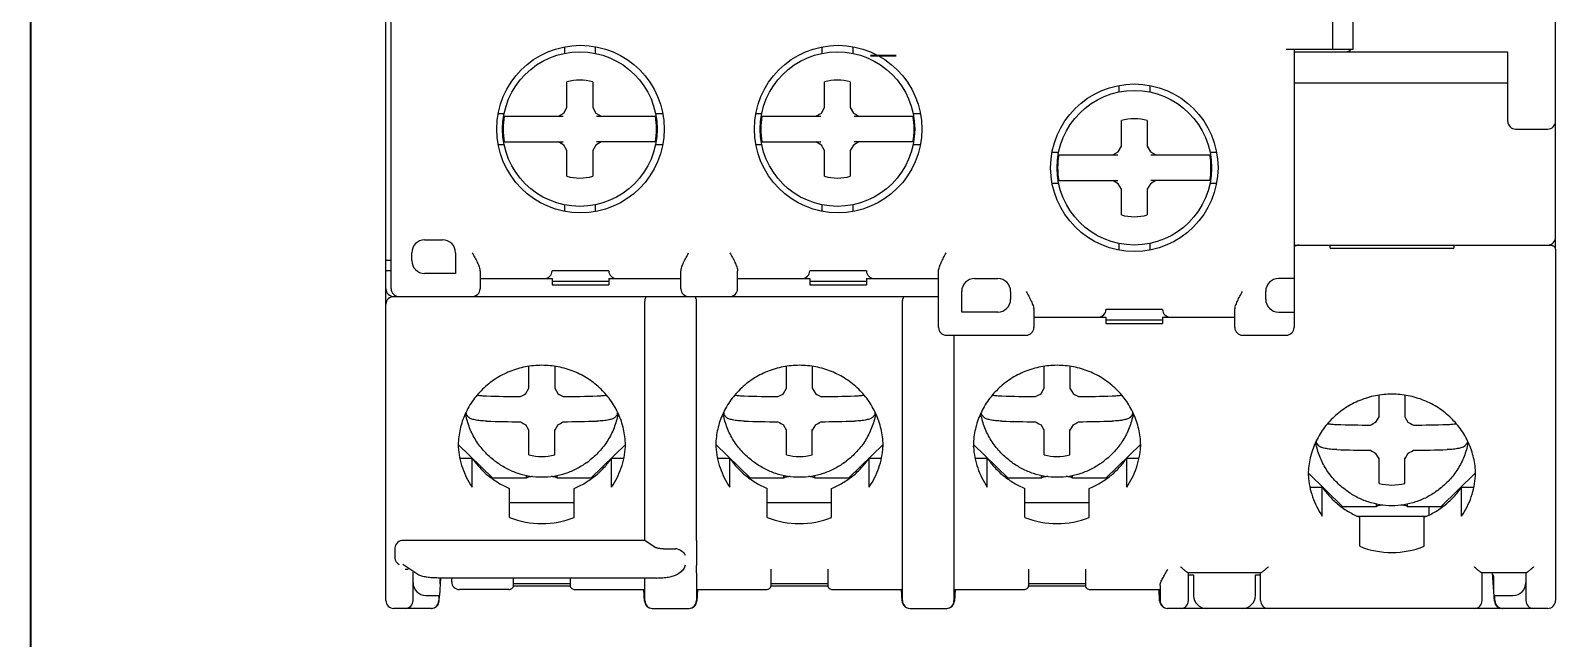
# Model space of a CAD drawing. Header units: millimetres. Extents: x 0 to 19177, y 0 to 12100.
# Drawn here: x 16945.1 to 17004.3, y 10570.1 to 10593.6 of the extents above; entities that cross this region are included whole.
import ezdxf

# ---------------------------------------------------------------- set-up
doc = ezdxf.new("R2010")
doc.units = ezdxf.units.MM
doc.header["$MEASUREMENT"] = 0
doc.layers.add('NetDam', color=7, linetype='Continuous', lineweight=35)

msp = doc.modelspace()

# ---------------------------------------------------------------- linework, layer by layer
at = {"color": 7, "linetype": 'Continuous'}
for p, q in [((16958.892, 10571.525), (16958.892, 10608.425)), ((17004.292, 10585.163), (17004.292, 10608.425)), ((16959.092, 10583.625), (16959.092, 10606.525)), ((16996.442, 10592.925), (16996.442, 10602.825)), ((16995.642, 10596.925), (16995.642, 10592.925)), ((16965.817, 10593.011), (16965.817, 10592.76)), ((16967.017, 10593.02), (16967.017, 10592.76)), ((16975.817, 10593.011), (16975.817, 10592.76)), ((16977.017, 10593.02), (16977.017, 10592.76)), ((16993.842, 10592.925), (16996.442, 10592.925)), ((16994.142, 10592.925), (16994.142, 10582.125)), ((16994.142, 10592.825), (17002.442, 10592.825)), ((17002.442, 10590.125), (17002.442, 10592.825)), ((16965.917, 10590.658), (16965.917, 10591.658)), ((16966.917, 10591.658), (16966.917, 10590.658)), ((16975.917, 10590.658), (16975.917, 10591.658)), ((16976.917, 10591.658), (16976.917, 10590.658)), ((16987.342, 10591.516), (16987.342, 10591.26)), ((16988.542, 10591.516), (16988.542, 10591.26)), ((16994.142, 10591.625), (17002.442, 10591.625)), ((16963.249, 10590.425), (16963.486, 10590.425)), ((16963.484, 10590.325), (16965.774, 10590.325)), ((16965.584, 10590.325), (16965.795, 10590.447)), ((16965.795, 10590.447), (16965.917, 10590.658)), ((16966.917, 10590.658), (16967.039, 10590.447)), ((16967.039, 10590.447), (16967.25, 10590.325)), ((16967.061, 10590.325), (16969.351, 10590.325)), ((16969.349, 10590.425), (16969.635, 10590.425)), ((16973.249, 10590.425), (16973.486, 10590.425)), ((16973.484, 10590.325), (16975.774, 10590.325)), ((16975.584, 10590.325), (16975.795, 10590.447)), ((16975.795, 10590.447), (16975.917, 10590.658)), ((16976.917, 10590.658), (16977.039, 10590.447)), ((16977.039, 10590.447), (16977.25, 10590.325)), ((16977.061, 10590.325), (16979.351, 10590.325)), ((16979.349, 10590.425), (16979.635, 10590.425)), ((16987.442, 10589.158), (16987.442, 10590.158)), ((16988.442, 10590.158), (16988.442, 10589.158)), ((17002.742, 10589.825), (17003.992, 10589.825)), ((16963.249, 10589.225), (16963.484, 10589.225)), ((16963.484, 10589.325), (16965.774, 10589.325)), ((16965.795, 10589.203), (16965.584, 10589.325)), ((16965.917, 10588.992), (16965.795, 10589.203)), ((16967.039, 10589.203), (16966.917, 10588.992)), ((16967.25, 10589.325), (16967.039, 10589.203)), ((16969.351, 10589.325), (16967.061, 10589.325)), ((16969.35, 10589.225), (16969.635, 10589.225)), ((16973.249, 10589.225), (16973.484, 10589.225)), ((16973.484, 10589.325), (16975.774, 10589.325)), ((16975.795, 10589.203), (16975.584, 10589.325)), ((16975.917, 10588.992), (16975.795, 10589.203)), ((16977.039, 10589.203), (16976.917, 10588.992)), ((16977.25, 10589.325), (16977.039, 10589.203)), ((16979.351, 10589.325), (16977.061, 10589.325)), ((16979.35, 10589.225), (16979.635, 10589.225)), ((16987.32, 10588.947), (16987.442, 10589.158)), ((16988.442, 10589.158), (16988.564, 10588.947)), ((16965.917, 10587.992), (16965.917, 10588.992)), ((16966.917, 10588.992), (16966.917, 10587.992)), ((16975.917, 10587.992), (16975.917, 10588.992)), ((16976.917, 10588.992), (16976.917, 10587.992)), ((16984.749, 10588.925), (16985.011, 10588.925)), ((16985.009, 10588.825), (16987.299, 10588.825)), ((16987.109, 10588.825), (16987.32, 10588.947)), ((16988.564, 10588.947), (16988.775, 10588.825)), ((16988.586, 10588.825), (16990.876, 10588.825)), ((16990.874, 10588.925), (16991.135, 10588.925)), ((16984.749, 10587.725), (16985.009, 10587.725)), ((16985.009, 10587.825), (16987.299, 10587.825)), ((16987.32, 10587.703), (16987.109, 10587.825)), ((16987.442, 10587.492), (16987.32, 10587.703)), ((16987.442, 10586.492), (16987.442, 10587.492)), ((16988.564, 10587.703), (16988.442, 10587.492)), ((16988.442, 10587.492), (16988.442, 10586.492)), ((16988.775, 10587.825), (16988.564, 10587.703)), ((16990.876, 10587.825), (16988.586, 10587.825)), ((16990.875, 10587.725), (16991.135, 10587.725)), ((16965.817, 10586.89), (16965.817, 10586.639)), ((16967.017, 10586.89), (16967.017, 10586.63)), ((16975.817, 10586.89), (16975.817, 10586.639)), ((16977.017, 10586.89), (16977.017, 10586.63)), ((16959.892, 10584.725), (16959.892, 10585.025)), ((16960.392, 10585.525), (16961.092, 10585.525)), ((16961.592, 10585.025), (16961.592, 10584.225)), ((16987.342, 10585.39), (16987.342, 10585.134)), ((16988.542, 10585.39), (16988.542, 10585.134)), ((16994.142, 10585.325), (17003.992, 10585.325)), ((16994.192, 10585.325), (16994.192, 10585.284)), ((16995.542, 10585.208), (16995.542, 10585.325)), ((16995.542, 10585.208), (17000.342, 10585.208)), ((17000.342, 10585.325), (17000.342, 10585.208)), ((17004.292, 10585.145), (17004.292, 10571.525)), ((16959.092, 10584.725), (16958.892, 10584.725)), ((16959.092, 10584.325), (16958.892, 10584.325)), ((16961.592, 10584.225), (16960.392, 10584.225)), ((16962.542, 10584.311), (16962.542, 10583.625)), ((16962.542, 10584.025), (16965.342, 10584.025)), ((16967.542, 10584.325), (16965.342, 10584.325)), ((16965.342, 10584.025), (16965.342, 10583.775)), ((16965.342, 10583.925), (16967.542, 10583.925)), ((16967.542, 10584.025), (16967.542, 10583.775)), ((16967.542, 10584.025), (16970.342, 10584.025)), ((16970.342, 10583.625), (16970.342, 10584.311)), ((16972.542, 10583.625), (16972.542, 10584.311)), ((16972.542, 10584.025), (16975.342, 10584.025)), ((16977.542, 10584.325), (16975.342, 10584.325)), ((16975.342, 10584.025), (16975.342, 10583.775)), ((16975.342, 10583.925), (16977.542, 10583.925)), ((16977.542, 10584.025), (16977.542, 10583.775)), ((16977.542, 10584.025), (16980.342, 10584.025)), ((16980.342, 10582.125), (16980.342, 10584.311)), ((16981.742, 10584.025), (16982.642, 10584.025)), ((16994.142, 10584.025), (16993.542, 10584.025)), ((16959.192, 10583.325), (16980.342, 10583.325)), ((16961.042, 10583.325), (16961.042, 10583.318)), ((16965.342, 10583.775), (16967.542, 10583.775)), ((16975.342, 10583.775), (16977.542, 10583.775)), ((16981.242, 10582.725), (16981.242, 10583.525)), ((16983.142, 10583.525), (16983.142, 10583.225)), ((16993.042, 10583.225), (16993.042, 10583.525)), ((16968.946, 10573.863), (16968.946, 10583.09)), ((16970.938, 10583.09), (16970.938, 10573.863)), ((16978.946, 10572.74), (16978.946, 10583.09)), ((16982.642, 10582.725), (16981.242, 10582.725)), ((16984.042, 10582.811), (16984.042, 10582.125)), ((16989.042, 10582.825), (16986.842, 10582.825)), ((16991.842, 10582.125), (16991.842, 10582.811)), ((16993.542, 10582.725), (16994.142, 10582.725)), ((16984.042, 10582.525), (16986.842, 10582.525)), ((16986.842, 10582.525), (16986.842, 10582.275)), ((16986.842, 10582.425), (16989.042, 10582.425)), ((16986.842, 10582.275), (16989.042, 10582.275)), ((16989.042, 10582.525), (16989.042, 10582.275)), ((16989.042, 10582.525), (16991.842, 10582.525)), ((16980.642, 10581.825), (16983.742, 10581.825)), ((16980.938, 10581.825), (16980.938, 10572.74)), ((16992.142, 10581.825), (16993.842, 10581.825)), ((16964.442, 10579.767), (16964.442, 10580.616)), ((16965.442, 10580.616), (16965.442, 10579.767)), ((16974.442, 10579.767), (16974.442, 10580.616)), ((16975.442, 10580.616), (16975.442, 10579.767)), ((16984.442, 10579.767), (16984.442, 10580.616)), ((16985.442, 10580.616), (16985.442, 10579.767)), ((16964.32, 10579.56), (16964.442, 10579.767)), ((16965.442, 10579.767), (16965.564, 10579.56)), ((16974.32, 10579.56), (16974.442, 10579.767)), ((16975.442, 10579.767), (16975.564, 10579.56)), ((16984.32, 10579.56), (16984.442, 10579.767)), ((16985.442, 10579.767), (16985.564, 10579.56)), ((16997.442, 10578.66), (16997.442, 10579.495)), ((16998.442, 10579.495), (16998.442, 10578.66)), ((16962.109, 10578.633), (16962.009, 10578.754)), ((16967.876, 10578.754), (16967.776, 10578.633)), ((16972.109, 10578.633), (16972.009, 10578.754)), ((16977.876, 10578.754), (16977.776, 10578.633)), ((16982.109, 10578.633), (16982.009, 10578.754)), ((16987.876, 10578.754), (16987.776, 10578.633)), ((16997.32, 10578.453), (16997.442, 10578.66)), ((16998.442, 10578.66), (16998.564, 10578.453)), ((16964.442, 10578.14), (16964.32, 10578.345)), ((16964.442, 10577.182), (16964.442, 10578.17)), ((16965.564, 10578.345), (16965.442, 10578.14)), ((16965.442, 10577.182), (16965.442, 10578.17)), ((16974.442, 10578.14), (16974.32, 10578.345)), ((16974.442, 10577.182), (16974.442, 10578.17)), ((16975.564, 10578.345), (16975.442, 10578.14)), ((16975.442, 10577.182), (16975.442, 10578.17)), ((16984.442, 10578.14), (16984.32, 10578.345)), ((16984.442, 10577.182), (16984.442, 10578.17)), ((16985.564, 10578.345), (16985.442, 10578.14)), ((16985.442, 10577.182), (16985.442, 10578.17)), ((16961.697, 10577.59), (16963.042, 10576.277)), ((16968.188, 10577.59), (16966.842, 10576.277)), ((16971.697, 10577.59), (16973.042, 10576.277)), ((16978.188, 10577.59), (16976.842, 10576.277)), ((16981.697, 10577.59), (16983.042, 10576.277)), ((16988.188, 10577.59), (16986.842, 10576.277)), ((16995.109, 10577.527), (16995.009, 10577.648)), ((17000.876, 10577.648), (17000.776, 10577.527)), ((16961.76, 10577.054), (16962.236, 10577.054)), ((16962.236, 10575.929), (16962.236, 10577.054)), ((16963.198, 10576.887), (16963.124, 10576.942)), ((16966.687, 10576.887), (16966.761, 10576.942)), ((16967.648, 10575.929), (16967.648, 10577.054)), ((16967.648, 10577.054), (16968.124, 10577.054)), ((16971.76, 10577.054), (16972.236, 10577.054)), ((16972.236, 10575.929), (16972.236, 10577.054)), ((16973.198, 10576.887), (16973.124, 10576.942)), ((16976.687, 10576.887), (16976.761, 10576.942)), ((16977.648, 10575.929), (16977.648, 10577.054)), ((16977.648, 10577.054), (16978.124, 10577.054)), ((16981.76, 10577.054), (16982.236, 10577.054)), ((16982.236, 10575.929), (16982.236, 10577.054)), ((16983.198, 10576.887), (16983.124, 10576.942)), ((16986.687, 10576.887), (16986.761, 10576.942)), ((16987.648, 10575.929), (16987.648, 10577.054)), ((16987.648, 10577.054), (16988.124, 10577.054)), ((16997.442, 10577.034), (16997.32, 10577.239)), ((16997.442, 10576.076), (16997.442, 10577.064)), ((16998.564, 10577.239), (16998.442, 10577.034)), ((16998.442, 10576.076), (16998.442, 10577.064)), ((16962.987, 10576.282), (16963.042, 10576.277)), ((16964.342, 10576.277), (16963.042, 10576.277)), ((16964.342, 10576.277), (16964.342, 10576.375)), ((16965.542, 10576.277), (16965.542, 10576.375)), ((16966.842, 10576.277), (16965.542, 10576.277)), ((16966.898, 10576.282), (16966.842, 10576.277)), ((16972.987, 10576.282), (16973.042, 10576.277)), ((16974.342, 10576.277), (16973.042, 10576.277)), ((16974.342, 10576.277), (16974.342, 10576.375)), ((16975.542, 10576.277), (16975.542, 10576.375)), ((16976.842, 10576.277), (16975.542, 10576.277)), ((16976.898, 10576.282), (16976.842, 10576.277)), ((16982.987, 10576.282), (16983.042, 10576.277)), ((16984.342, 10576.277), (16983.042, 10576.277)), ((16984.342, 10576.277), (16984.342, 10576.375)), ((16985.542, 10576.277), (16985.542, 10576.375)), ((16986.842, 10576.277), (16985.542, 10576.277)), ((16986.898, 10576.282), (16986.842, 10576.277)), ((16994.696, 10576.485), (16996.042, 10575.17)), ((17001.189, 10576.485), (16999.842, 10575.17)), ((16963.692, 10574.757), (16963.692, 10575.882)), ((16966.192, 10574.757), (16966.192, 10575.882)), ((16973.692, 10574.757), (16973.692, 10575.882)), ((16976.192, 10574.757), (16976.192, 10575.882)), ((16983.692, 10574.757), (16983.692, 10575.882)), ((16986.192, 10574.757), (16986.192, 10575.882)), ((16994.76, 10575.933), (16995.236, 10575.933)), ((16995.236, 10574.807), (16995.236, 10575.933)), ((16996.198, 10575.781), (16996.124, 10575.836)), ((16999.687, 10575.781), (16999.761, 10575.836)), ((17000.648, 10575.933), (17001.124, 10575.933)), ((17000.648, 10574.807), (17000.648, 10575.933)), ((16966.192, 10575.325), (16963.692, 10575.325)), ((16976.192, 10575.325), (16973.692, 10575.325)), ((16986.192, 10575.325), (16983.692, 10575.325)), ((16995.964, 10575.177), (16996.042, 10575.17)), ((16997.342, 10575.17), (16996.042, 10575.17)), ((16997.342, 10575.17), (16997.342, 10575.268)), ((16998.542, 10575.17), (16998.542, 10575.268)), ((16999.842, 10575.17), (16998.542, 10575.17)), ((16999.392, 10574.854), (16999.392, 10575.17)), ((16999.921, 10575.177), (16999.842, 10575.17)), ((16996.608, 10574.8), (16999.277, 10574.8)), ((16996.692, 10573.636), (16996.692, 10574.761)), ((16999.192, 10573.636), (16999.192, 10574.761)), ((16968.946, 10573.863), (16959.565, 10573.863)), ((16968.958, 10573.853), (16969.374, 10573.582)), ((16970.942, 10573.863), (16970.927, 10573.853)), ((16970.942, 10573.863), (16970.938, 10573.863)), ((16970.942, 10573.863), (16970.942, 10572.886)), ((16959.242, 10573.57), (16959.242, 10573.179)), ((16969.659, 10573.538), (16970.126, 10573.538)), ((16960.127, 10572.534), (16959.55, 10572.928)), ((16959.642, 10572.74), (16959.747, 10572.74)), ((16959.942, 10571.525), (16959.942, 10572.634)), ((16970.312, 10572.617), (16970.216, 10572.555)), ((16970.942, 10572.886), (16970.927, 10572.876)), ((16970.938, 10572.884), (16970.938, 10572.74)), ((16973.842, 10572.118), (16973.842, 10572.74)), ((16976.042, 10572.74), (16976.042, 10572.118)), ((16983.842, 10572.118), (16983.842, 10572.74)), ((16986.042, 10572.74), (16986.042, 10572.118)), ((16992.849, 10572.603), (16990.035, 10572.603)), ((16990.042, 10571.525), (16990.042, 10572.603)), ((16992.842, 10571.525), (16992.842, 10572.603)), ((17003.149, 10572.603), (17001.435, 10572.603)), ((17001.442, 10571.525), (17001.442, 10572.603)), ((17001.922, 10571.504), (17001.844, 10572.603)), ((17003.142, 10572.603), (17003.142, 10571.525)), ((16959.942, 10572.125), (16959.953, 10572.125)), ((16969.388, 10572.403), (16960.919, 10572.403)), ((16961.009, 10572.403), (16960.971, 10571.725)), ((16961.442, 10572.256), (16961.442, 10572.403)), ((16963.659, 10571.956), (16961.742, 10571.956)), ((16966.046, 10572.088), (16963.839, 10572.088)), ((16963.842, 10572.118), (16963.842, 10572.403)), ((16963.842, 10572.191), (16966.042, 10572.191)), ((16966.042, 10572.403), (16966.042, 10572.118)), ((16966.225, 10571.956), (16968.942, 10571.956)), ((16968.926, 10571.508), (16968.901, 10571.956)), ((16968.942, 10571.525), (16968.942, 10572.403)), ((16970.942, 10572.45), (16970.942, 10571.525)), ((16970.942, 10571.956), (16973.659, 10571.956)), ((16970.984, 10571.956), (16970.958, 10571.508)), ((16976.046, 10572.088), (16973.839, 10572.088)), ((16973.842, 10572.191), (16976.042, 10572.191)), ((16976.225, 10571.956), (16978.942, 10571.956)), ((16978.926, 10571.508), (16978.901, 10571.956)), ((16978.942, 10571.525), (16978.942, 10572.45)), ((16980.942, 10572.45), (16980.942, 10571.525)), ((16980.942, 10571.956), (16983.659, 10571.956)), ((16980.984, 10571.956), (16980.958, 10571.508)), ((16986.046, 10572.088), (16983.839, 10572.088)), ((16983.842, 10572.191), (16986.042, 10572.191)), ((16986.225, 10571.956), (16988.942, 10571.956)), ((16988.926, 10571.508), (16988.901, 10571.956)), ((16988.942, 10572.108), (16988.942, 10571.525)), ((16990.042, 10572.525), (16990.242, 10572.525)), ((16990.242, 10572.525), (16990.242, 10571.725)), ((16992.642, 10571.725), (16992.642, 10572.525)), ((16992.642, 10572.525), (16992.842, 10572.525)), ((17001.849, 10572.525), (17001.878, 10572.525)), ((17001.885, 10572.125), (17001.878, 10572.125)), ((17003.131, 10572.125), (17003.142, 10572.125)), ((16960.442, 10571.725), (16960.971, 10571.725)), ((16960.942, 10571.725), (16960.942, 10571.525)), ((16960.958, 10571.508), (16960.971, 10571.724)), ((17001.907, 10571.725), (17002.642, 10571.725)), ((17001.942, 10571.525), (17001.942, 10571.725)), ((16960.659, 10571.225), (16959.192, 10571.225)), ((16969.226, 10571.225), (16970.659, 10571.225)), ((16979.226, 10571.225), (16980.659, 10571.225)), ((17003.992, 10571.225), (16989.226, 10571.225))]:
    msp.add_line(p, q, dxfattribs=at)
for centre, radius in [((16966.442, 10589.825), 3.25), ((16966.417, 10589.825), 3), ((16976.442, 10589.825), 3.25), ((16976.417, 10589.825), 3), ((16987.942, 10588.325), 3.25), ((16987.942, 10588.325), 3)]:
    msp.add_circle(centre, radius, dxfattribs=at)
for centre, radius, start, end in [((16996.142, 10593.125), 0.3, 270, 318.13348), ((16966.417, 10589.825), 1.9, 74.74248, 105.25752), ((16976.417, 10589.825), 1.9, 74.74248, 105.25752), ((16966.417, 10589.825), 2.976, 170.32743, 189.67257), ((16966.417, 10589.825), 2.976, 350.32743, 9.67257), ((16976.417, 10589.825), 2.976, 170.32743, 189.67257), ((16976.417, 10589.825), 2.976, 350.32743, 9.67257), ((16987.942, 10588.325), 1.9, 74.74248, 105.25752), ((17002.742, 10590.125), 0.3, 180, 270), ((17003.992, 10590.125), 0.3, 270, 0), ((16987.942, 10588.325), 2.976, 170.32743, 189.67257), ((16987.942, 10588.325), 2.976, 350.32743, 9.67257), ((16966.417, 10589.825), 1.9, 254.74248, 285.25752), ((16976.417, 10589.825), 1.9, 254.74248, 285.25752), ((16987.942, 10588.325), 1.9, 254.74248, 285.25752), ((17003.992, 10585.625), 0.3, 270, 0), ((16960.392, 10585.025), 0.5, 90, 180), ((16961.092, 10585.025), 0.5, 0, 90), ((16994.342, 10585.025), 0.3, 90, 131.86177), ((16960.392, 10584.725), 0.5, 180, 270), ((16965.042, 10584.325), 0.3, 270, 0), ((16967.842, 10584.325), 0.3, 180, 270), ((16975.042, 10584.325), 0.3, 270, 0), ((16977.842, 10584.325), 0.3, 180, 270), ((16981.742, 10583.525), 0.5, 90, 180), ((16982.642, 10583.525), 0.5, 0, 90), ((16993.542, 10583.525), 0.5, 90, 180), ((16959.192, 10583.625), 0.3, 180, 270), ((16959.192, 10583.025), 0.3, 90, 180), ((16959.392, 10583.625), 0.3, 180, 270), ((16962.242, 10583.625), 0.3, 270, 0), ((16970.642, 10583.625), 0.3, 180, 270), ((16972.242, 10583.625), 0.3, 270, 0), ((16982.642, 10583.225), 0.5, 270, 0), ((16993.542, 10583.225), 0.5, 180, 270), ((16986.542, 10582.825), 0.3, 270, 0), ((16989.342, 10582.825), 0.3, 180, 270), ((16980.642, 10582.125), 0.3, 180, 270), ((16983.742, 10582.125), 0.3, 270, 0), ((16992.142, 10582.125), 0.3, 180, 270), ((16993.842, 10582.125), 0.3, 270, 0), ((16964.928, 10652.24), 72.803, 268.32541, 269.35585), ((16923.712, 10652.062), 83.1, 299.08672, 299.25343), ((17006.173, 10652.062), 83.1, 240.74657, 240.91328), ((16964.951, 10652.508), 73.071, 270.64604, 271.67271), ((16974.928, 10652.24), 72.803, 268.32541, 269.35585), ((16933.712, 10652.062), 83.1, 299.08672, 299.25343), ((17016.173, 10652.062), 83.1, 240.74657, 240.91328), ((16974.951, 10652.508), 73.071, 270.64604, 271.67271), ((16984.928, 10652.24), 72.803, 268.32541, 269.35585), ((16943.712, 10652.062), 83.1, 299.08672, 299.25343), ((17026.173, 10652.062), 83.1, 240.74657, 240.91328), ((16984.951, 10652.508), 73.071, 270.64604, 271.67271), ((16964.805, 10579.272), 2.863, 189.57923, 190.5057), ((16964.808, 10579.243), 2.841, 188.44598, 189.90276), ((16964.933, 10651.531), 73.071, 268.32729, 269.35396), ((17005.9, 10651.648), 84.275, 240.27176, 240.43692), ((16923.985, 10651.648), 84.275, 299.56308, 299.72824), ((16964.957, 10651.264), 72.803, 270.64415, 271.67459), ((16965.077, 10579.243), 2.841, 350.09724, 351.55424), ((16965.08, 10579.272), 2.863, 349.4943, 350.42089), ((16974.805, 10579.272), 2.863, 189.57923, 190.5057), ((16974.808, 10579.243), 2.841, 188.44598, 189.90276), ((16974.933, 10651.531), 73.071, 268.32729, 269.35396), ((17015.9, 10651.648), 84.275, 240.27176, 240.43692), ((16933.985, 10651.648), 84.275, 299.56308, 299.72824), ((16974.957, 10651.264), 72.803, 270.64415, 271.67459), ((16975.077, 10579.243), 2.841, 350.09724, 351.55424), ((16975.08, 10579.272), 2.863, 349.4943, 350.42089), ((16984.805, 10579.272), 2.863, 189.57923, 190.5057), ((16984.808, 10579.243), 2.841, 188.44598, 189.90276), ((16984.933, 10651.531), 73.071, 268.32729, 269.35396), ((17025.9, 10651.648), 84.275, 240.27176, 240.43692), ((16943.985, 10651.648), 84.275, 299.56308, 299.72824), ((16984.957, 10651.264), 72.803, 270.64415, 271.67459), ((16985.077, 10579.243), 2.841, 350.09724, 351.55424), ((16985.08, 10579.272), 2.863, 349.4943, 350.42089), ((16956.712, 10650.955), 83.1, 299.08672, 299.25343), ((17039.173, 10650.955), 83.1, 240.74657, 240.91328), ((16997.928, 10651.134), 72.803, 268.32541, 269.35585), ((16997.951, 10651.401), 73.071, 270.64604, 271.67271), ((16964.792, 10577.686), 3.1, 181.89453, 183.60027), ((16965.092, 10577.686), 3.1, 356.39973, 358.10546), ((16974.792, 10577.686), 3.1, 181.89453, 183.60027), ((16975.092, 10577.686), 3.1, 356.39973, 358.10546), ((16984.792, 10577.686), 3.1, 181.89453, 183.60027), ((16985.092, 10577.686), 3.1, 356.39973, 358.10546), ((16997.805, 10578.166), 2.863, 189.77866, 190.50567), ((16997.808, 10578.136), 2.841, 188.67325, 189.90277), ((16997.933, 10650.425), 73.071, 268.32729, 269.35396), ((17038.9, 10650.542), 84.275, 240.27176, 240.43692), ((16956.985, 10650.542), 84.275, 299.56308, 299.72824), ((16997.957, 10650.158), 72.803, 270.64415, 271.67459), ((16998.077, 10578.136), 2.841, 350.09723, 351.32698), ((16998.079, 10578.166), 2.863, 349.49433, 350.22147), ((16964.942, 10579.061), 1.945, 255.10003, 284.89997), ((16974.942, 10579.061), 1.945, 255.10003, 284.89997), ((16984.942, 10579.061), 1.945, 255.10003, 284.89997), ((16997.792, 10576.565), 3.1, 181.89453, 183.60027), ((16998.092, 10576.565), 3.1, 356.39973, 358.10546), ((16997.942, 10577.955), 1.945, 255.10003, 284.89997), ((16964.942, 10577.836), 3.323, 247.90279, 292.09721), ((16974.942, 10577.836), 3.323, 247.90279, 292.09721), ((16984.942, 10577.836), 3.323, 247.90279, 292.09721), ((16997.942, 10576.714), 3.323, 247.90279, 292.09721), ((16960.442, 10572.225), 0.5, 180, 270), ((16961.742, 10572.256), 0.3, 180, 270), ((17002.642, 10572.225), 0.5, 270, 0), ((16959.192, 10571.525), 0.3, 180, 270), ((16959.642, 10571.525), 0.3, 270, 0), ((16960.642, 10571.525), 0.3, 270, 0), ((16960.659, 10571.525), 0.3, 270, 356.74805), ((16969.226, 10571.525), 0.3, 183.25195, 270), ((16969.242, 10571.525), 0.3, 180, 270), ((16970.642, 10571.525), 0.3, 270, 0), ((16970.659, 10571.525), 0.3, 270, 356.74805), ((16979.226, 10571.525), 0.3, 183.25195, 270), ((16979.242, 10571.525), 0.3, 180, 270), ((16980.642, 10571.525), 0.3, 270, 0), ((16980.659, 10571.525), 0.3, 270, 356.74805), ((16989.226, 10571.525), 0.3, 183.25195, 270), ((16989.242, 10571.525), 0.3, 180, 270), ((16989.742, 10571.525), 0.3, 270, 0), ((16990.742, 10571.725), 0.5, 180, 270), ((16992.142, 10571.725), 0.5, 270, 0), ((16993.142, 10571.525), 0.3, 180, 270), ((17001.142, 10571.525), 0.3, 270, 0), ((17002.222, 10571.525), 0.3, 184.08562, 270), ((17002.242, 10571.525), 0.3, 180, 270), ((17003.442, 10571.525), 0.3, 180, 270), ((17003.992, 10571.525), 0.3, 270, 0)]:
    msp.add_arc(centre, radius, start, end, dxfattribs=at)
for centre, major_axis, ratio, start_param, end_param in [((16969.042, 10583.025), (-0.024, 0.3), 0.32355, -0.026084, 0.764281), ((16970.842, 10583.025), (0.024, 0.3), 0.32355, -0.764281, 0.026084), ((16979.042, 10583.025), (-0.024, 0.3), 0.32355, -0.026084, 0.764281), ((16959.565, 10573.57), (0.323, 0), 0.906468, 1.570796, 3.141593), ((16959.565, 10573.179), (0.323, 0), 0.906468, -3.141593, -2.108956), ((16970.126, 10573.245), (0.316, 0), 0.926196, 1.249046, 1.570796), ((16961.067, 10578.713), (0.071, 6.541), 0.002236, -3.092871, -2.875146), ((17001.837, 10576.912), (-0.054, 4.968), 0.002944, -3.630067, -3.190277)]:
    msp.add_ellipse(centre, major_axis=major_axis, ratio=ratio, start_param=start_param, end_param=end_param, dxfattribs=at)
for points, knots in [([(16962.242, 10585.025), (16962.277, 10584.962), (16962.344, 10584.839), (16962.423, 10584.685), (16962.478, 10584.564), (16962.511, 10584.476), (16962.535, 10584.393), (16962.542, 10584.337), (16962.542, 10584.311)], [0, 0, 0, 0, 0.273805, 0.539503, 0.666193, 0.786539, 0.898455, 1, 1, 1, 1]), ([(16970.342, 10584.311), (16970.342, 10584.337), (16970.35, 10584.393), (16970.374, 10584.476), (16970.407, 10584.564), (16970.461, 10584.685), (16970.541, 10584.839), (16970.608, 10584.962), (16970.642, 10585.025)], [0, 0, 0, 0, 0.101545, 0.213461, 0.333807, 0.460497, 0.726195, 1, 1, 1, 1]), ([(16972.242, 10585.025), (16972.277, 10584.962), (16972.344, 10584.839), (16972.423, 10584.685), (16972.478, 10584.564), (16972.511, 10584.476), (16972.535, 10584.393), (16972.542, 10584.337), (16972.542, 10584.311)], [0, 0, 0, 0, 0.273805, 0.539504, 0.666193, 0.786539, 0.898455, 1, 1, 1, 1]), ([(16980.342, 10584.311), (16980.342, 10584.337), (16980.35, 10584.393), (16980.374, 10584.476), (16980.407, 10584.564), (16980.461, 10584.685), (16980.541, 10584.839), (16980.608, 10584.962), (16980.642, 10585.025)], [0, 0, 0, 0, 0.101545, 0.213461, 0.333807, 0.460497, 0.726195, 1, 1, 1, 1]), ([(17003.992, 10585.325), (17004.006, 10585.325), (17004.032, 10585.325), (17004.075, 10585.324), (17004.121, 10585.32), (17004.168, 10585.309), (17004.209, 10585.291), (17004.243, 10585.266), (17004.27, 10585.233), (17004.288, 10585.191), (17004.292, 10585.161), (17004.292, 10585.145)], [0, 0, 0, 0, 0.105671, 0.191865, 0.330711, 0.449267, 0.558411, 0.663473, 0.768822, 0.879176, 1, 1, 1, 1]), ([(16968.946, 10583.09), (16968.946, 10583.116), (16968.947, 10583.154), (16968.951, 10583.203), (16968.955, 10583.226), (16968.958, 10583.236)], [0, 0, 0, 0, 0.537668, 0.780272, 1, 1, 1, 1]), ([(16970.927, 10583.236), (16970.93, 10583.226), (16970.933, 10583.203), (16970.938, 10583.154), (16970.938, 10583.116), (16970.938, 10583.09)], [0, 0, 0, 0, 0.219728, 0.462332, 1, 1, 1, 1]), ([(16978.946, 10583.09), (16978.946, 10583.116), (16978.947, 10583.154), (16978.951, 10583.203), (16978.955, 10583.226), (16978.958, 10583.236)], [0, 0, 0, 0, 0.537668, 0.780272, 1, 1, 1, 1]), ([(16983.742, 10583.525), (16983.777, 10583.462), (16983.844, 10583.339), (16983.923, 10583.185), (16983.978, 10583.064), (16984.011, 10582.976), (16984.035, 10582.893), (16984.042, 10582.837), (16984.042, 10582.811)], [0, 0, 0, 0, 0.273805, 0.539504, 0.666193, 0.786539, 0.898457, 1, 1, 1, 1]), ([(16991.842, 10582.811), (16991.842, 10582.837), (16991.85, 10582.893), (16991.874, 10582.976), (16991.907, 10583.064), (16991.961, 10583.185), (16992.041, 10583.339), (16992.108, 10583.462), (16992.142, 10583.525)], [0, 0, 0, 0, 0.101545, 0.213461, 0.333807, 0.460497, 0.726195, 1, 1, 1, 1]), ([(16968.192, 10577.491), (16968.192, 10577.595), (16968.182, 10577.802), (16968.135, 10578.109), (16968.058, 10578.411), (16967.914, 10578.801), (16967.662, 10579.261), (16967.323, 10579.663), (16967.009, 10579.941), (16966.752, 10580.127), (16966.478, 10580.287), (16966.093, 10580.465), (16965.581, 10580.616), (16964.942, 10580.677), (16964.304, 10580.616), (16963.792, 10580.465), (16963.407, 10580.287), (16963.133, 10580.127), (16962.876, 10579.941), (16962.561, 10579.663), (16962.222, 10579.261), (16961.97, 10578.801), (16961.827, 10578.411), (16961.75, 10578.109), (16961.703, 10577.802), (16961.692, 10577.595), (16961.692, 10577.491)], [0, 0, 0, 0, 0.030819, 0.061656, 0.092527, 0.123448, 0.185414, 0.247705, 0.27902, 0.310421, 0.341902, 0.373456, 0.436662, 0.5, 0.563337, 0.626543, 0.658098, 0.689579, 0.72098, 0.752295, 0.814586, 0.876552, 0.907473, 0.938344, 0.969181, 1, 1, 1, 1]), ([(16978.192, 10577.491), (16978.192, 10577.595), (16978.182, 10577.802), (16978.135, 10578.109), (16978.058, 10578.411), (16977.914, 10578.801), (16977.662, 10579.261), (16977.323, 10579.663), (16977.009, 10579.941), (16976.752, 10580.127), (16976.478, 10580.287), (16976.093, 10580.465), (16975.581, 10580.616), (16974.942, 10580.677), (16974.304, 10580.616), (16973.792, 10580.465), (16973.407, 10580.287), (16973.133, 10580.127), (16972.876, 10579.941), (16972.561, 10579.663), (16972.222, 10579.261), (16971.97, 10578.801), (16971.827, 10578.411), (16971.75, 10578.109), (16971.703, 10577.802), (16971.692, 10577.595), (16971.692, 10577.491)], [0, 0, 0, 0, 0.030819, 0.061656, 0.092527, 0.123448, 0.185414, 0.247705, 0.27902, 0.310421, 0.341902, 0.373456, 0.436662, 0.5, 0.563337, 0.626543, 0.658098, 0.689579, 0.72098, 0.752295, 0.814586, 0.876552, 0.907473, 0.938344, 0.969181, 1, 1, 1, 1]), ([(16988.192, 10577.491), (16988.192, 10577.595), (16988.182, 10577.802), (16988.135, 10578.109), (16988.058, 10578.411), (16987.914, 10578.801), (16987.662, 10579.261), (16987.323, 10579.663), (16987.009, 10579.941), (16986.752, 10580.127), (16986.478, 10580.287), (16986.093, 10580.465), (16985.581, 10580.616), (16984.942, 10580.677), (16984.304, 10580.616), (16983.792, 10580.465), (16983.407, 10580.287), (16983.133, 10580.127), (16982.876, 10579.941), (16982.561, 10579.663), (16982.222, 10579.261), (16981.97, 10578.801), (16981.827, 10578.411), (16981.75, 10578.109), (16981.703, 10577.802), (16981.692, 10577.595), (16981.692, 10577.491)], [0, 0, 0, 0, 0.030819, 0.061656, 0.092527, 0.123448, 0.185414, 0.247705, 0.27902, 0.310421, 0.341902, 0.373456, 0.436662, 0.5, 0.563337, 0.626543, 0.658098, 0.689579, 0.72098, 0.752295, 0.814586, 0.876552, 0.907473, 0.938344, 0.969181, 1, 1, 1, 1]), ([(16962.433, 10579.5), (16962.491, 10579.491), (16962.613, 10579.477), (16962.736, 10579.47), (16962.8, 10579.468)], [0, 0, 0, 0, 0.477419, 1, 1, 1, 1]), ([(16967.084, 10579.468), (16967.149, 10579.47), (16967.271, 10579.477), (16967.394, 10579.491), (16967.452, 10579.5)], [0, 0, 0, 0, 0.522581, 1, 1, 1, 1]), ([(16972.433, 10579.5), (16972.491, 10579.491), (16972.613, 10579.477), (16972.736, 10579.47), (16972.8, 10579.468)], [0, 0, 0, 0, 0.477419, 1, 1, 1, 1]), ([(16977.084, 10579.468), (16977.149, 10579.47), (16977.271, 10579.477), (16977.394, 10579.491), (16977.452, 10579.5)], [0, 0, 0, 0, 0.522581, 1, 1, 1, 1]), ([(16982.433, 10579.5), (16982.491, 10579.491), (16982.613, 10579.477), (16982.736, 10579.47), (16982.8, 10579.468)], [0, 0, 0, 0, 0.477419, 1, 1, 1, 1]), ([(16987.084, 10579.468), (16987.149, 10579.47), (16987.271, 10579.477), (16987.394, 10579.491), (16987.452, 10579.5)], [0, 0, 0, 0, 0.522581, 1, 1, 1, 1]), ([(17001.192, 10576.37), (17001.192, 10576.473), (17001.182, 10576.68), (17001.135, 10576.988), (17001.058, 10577.289), (17000.914, 10577.68), (17000.662, 10578.14), (17000.323, 10578.542), (17000.009, 10578.82), (16999.752, 10579.006), (16999.478, 10579.166), (16999.093, 10579.343), (16998.581, 10579.495), (16997.942, 10579.556), (16997.304, 10579.495), (16996.792, 10579.343), (16996.407, 10579.166), (16996.133, 10579.006), (16995.876, 10578.82), (16995.561, 10578.542), (16995.222, 10578.14), (16994.97, 10577.68), (16994.827, 10577.289), (16994.75, 10576.988), (16994.703, 10576.68), (16994.692, 10576.473), (16994.692, 10576.37)], [0, 0, 0, 0, 0.030819, 0.061656, 0.092527, 0.123448, 0.185414, 0.247705, 0.27902, 0.310421, 0.341902, 0.373456, 0.436662, 0.5, 0.563337, 0.626543, 0.658098, 0.689579, 0.72098, 0.752295, 0.814586, 0.876552, 0.907473, 0.938344, 0.969181, 1, 1, 1, 1]), ([(16963.124, 10576.942), (16962.977, 10577.052), (16962.704, 10577.297), (16962.37, 10577.733), (16962.123, 10578.222), (16962.023, 10578.572), (16961.99, 10578.75)], [0, 0, 0, 0, 0.251513, 0.501921, 0.751339, 1, 1, 1, 1]), ([(16962.8, 10578.492), (16962.719, 10578.494), (16962.601, 10578.501), (16962.45, 10578.52), (16962.352, 10578.537), (16962.267, 10578.556), (16962.197, 10578.579), (16962.15, 10578.6), (16962.123, 10578.619), (16962.113, 10578.628), (16962.109, 10578.633)], [0, 0, 0, 0, 0.340151, 0.495457, 0.636082, 0.758805, 0.861052, 0.941288, 0.973195, 1, 1, 1, 1]), ([(16967.894, 10578.75), (16967.861, 10578.572), (16967.761, 10578.222), (16967.515, 10577.733), (16967.181, 10577.297), (16966.907, 10577.052), (16966.761, 10576.942)], [0, 0, 0, 0, 0.248661, 0.498079, 0.748487, 1, 1, 1, 1]), ([(16967.776, 10578.633), (16967.772, 10578.628), (16967.762, 10578.619), (16967.734, 10578.6), (16967.688, 10578.579), (16967.618, 10578.556), (16967.533, 10578.537), (16967.435, 10578.52), (16967.284, 10578.501), (16967.166, 10578.494), (16967.084, 10578.492)], [0, 0, 0, 0, 0.026805, 0.058712, 0.138948, 0.241195, 0.363918, 0.504543, 0.659849, 1, 1, 1, 1]), ([(16973.124, 10576.942), (16972.977, 10577.052), (16972.704, 10577.297), (16972.37, 10577.733), (16972.123, 10578.222), (16972.023, 10578.572), (16971.99, 10578.75)], [0, 0, 0, 0, 0.251513, 0.501921, 0.751339, 1, 1, 1, 1]), ([(16972.8, 10578.492), (16972.719, 10578.494), (16972.601, 10578.501), (16972.45, 10578.52), (16972.352, 10578.537), (16972.267, 10578.556), (16972.197, 10578.579), (16972.15, 10578.6), (16972.123, 10578.619), (16972.113, 10578.628), (16972.109, 10578.633)], [0, 0, 0, 0, 0.340151, 0.495457, 0.636082, 0.758805, 0.861052, 0.941288, 0.973195, 1, 1, 1, 1]), ([(16977.894, 10578.75), (16977.861, 10578.572), (16977.761, 10578.222), (16977.515, 10577.733), (16977.181, 10577.297), (16976.907, 10577.052), (16976.761, 10576.942)], [0, 0, 0, 0, 0.248661, 0.498079, 0.748487, 1, 1, 1, 1]), ([(16977.776, 10578.633), (16977.772, 10578.628), (16977.762, 10578.619), (16977.734, 10578.6), (16977.688, 10578.579), (16977.618, 10578.556), (16977.533, 10578.537), (16977.435, 10578.52), (16977.284, 10578.501), (16977.166, 10578.494), (16977.084, 10578.492)], [0, 0, 0, 0, 0.026805, 0.058712, 0.138948, 0.241195, 0.363918, 0.504543, 0.659849, 1, 1, 1, 1]), ([(16983.124, 10576.942), (16982.977, 10577.052), (16982.704, 10577.297), (16982.37, 10577.733), (16982.123, 10578.222), (16982.023, 10578.572), (16981.99, 10578.75)], [0, 0, 0, 0, 0.251513, 0.501921, 0.751339, 1, 1, 1, 1]), ([(16982.8, 10578.492), (16982.719, 10578.494), (16982.601, 10578.501), (16982.45, 10578.52), (16982.352, 10578.537), (16982.267, 10578.556), (16982.197, 10578.579), (16982.15, 10578.6), (16982.123, 10578.619), (16982.113, 10578.628), (16982.109, 10578.633)], [0, 0, 0, 0, 0.340151, 0.495457, 0.636082, 0.758805, 0.861052, 0.941288, 0.973195, 1, 1, 1, 1]), ([(16987.894, 10578.75), (16987.861, 10578.572), (16987.761, 10578.222), (16987.515, 10577.733), (16987.181, 10577.297), (16986.907, 10577.052), (16986.761, 10576.942)], [0, 0, 0, 0, 0.248661, 0.498079, 0.748487, 1, 1, 1, 1]), ([(16987.776, 10578.633), (16987.772, 10578.628), (16987.762, 10578.619), (16987.734, 10578.6), (16987.688, 10578.579), (16987.618, 10578.556), (16987.533, 10578.537), (16987.435, 10578.52), (16987.284, 10578.501), (16987.166, 10578.494), (16987.084, 10578.492)], [0, 0, 0, 0, 0.026805, 0.058712, 0.138948, 0.241195, 0.363918, 0.504543, 0.659849, 1, 1, 1, 1]), ([(16995.444, 10578.391), (16995.501, 10578.383), (16995.619, 10578.37), (16995.738, 10578.363), (16995.8, 10578.362)], [0, 0, 0, 0, 0.478766, 1, 1, 1, 1]), ([(17000.084, 10578.362), (17000.146, 10578.363), (17000.265, 10578.37), (17000.384, 10578.383), (17000.44, 10578.391)], [0, 0, 0, 0, 0.521235, 1, 1, 1, 1]), ([(16961.698, 10577.491), (16961.707, 10577.353), (16961.743, 10577.076), (16961.853, 10576.672), (16962.016, 10576.285), (16962.158, 10576.044), (16962.236, 10575.929)], [0, 0, 0, 0, 0.249377, 0.499052, 0.749209, 1, 1, 1, 1]), ([(16967.648, 10575.929), (16967.727, 10576.044), (16967.869, 10576.285), (16968.032, 10576.672), (16968.141, 10577.076), (16968.178, 10577.353), (16968.186, 10577.491)], [0, 0, 0, 0, 0.250791, 0.500948, 0.750623, 1, 1, 1, 1]), ([(16971.698, 10577.491), (16971.707, 10577.353), (16971.743, 10577.076), (16971.853, 10576.672), (16972.016, 10576.285), (16972.158, 10576.044), (16972.236, 10575.929)], [0, 0, 0, 0, 0.249377, 0.499052, 0.749209, 1, 1, 1, 1]), ([(16977.648, 10575.929), (16977.727, 10576.044), (16977.869, 10576.285), (16978.032, 10576.672), (16978.141, 10577.076), (16978.178, 10577.353), (16978.186, 10577.491)], [0, 0, 0, 0, 0.250791, 0.500948, 0.750623, 1, 1, 1, 1]), ([(16981.698, 10577.491), (16981.707, 10577.353), (16981.743, 10577.076), (16981.853, 10576.672), (16982.016, 10576.285), (16982.158, 10576.044), (16982.236, 10575.929)], [0, 0, 0, 0, 0.249377, 0.499052, 0.749209, 1, 1, 1, 1]), ([(16987.648, 10575.929), (16987.727, 10576.044), (16987.869, 10576.285), (16988.032, 10576.672), (16988.141, 10577.076), (16988.178, 10577.353), (16988.186, 10577.491)], [0, 0, 0, 0, 0.250791, 0.500948, 0.750623, 1, 1, 1, 1]), ([(16996.124, 10575.836), (16995.977, 10575.945), (16995.704, 10576.19), (16995.37, 10576.626), (16995.123, 10577.115), (16995.023, 10577.466), (16994.99, 10577.644)], [0, 0, 0, 0, 0.251513, 0.501921, 0.751339, 1, 1, 1, 1]), ([(16995.8, 10577.385), (16995.719, 10577.388), (16995.601, 10577.395), (16995.45, 10577.413), (16995.352, 10577.43), (16995.267, 10577.45), (16995.197, 10577.472), (16995.15, 10577.493), (16995.123, 10577.512), (16995.113, 10577.522), (16995.109, 10577.527)], [0, 0, 0, 0, 0.340151, 0.495457, 0.636082, 0.758805, 0.861052, 0.941288, 0.973195, 1, 1, 1, 1]), ([(17000.894, 10577.644), (17000.861, 10577.466), (17000.761, 10577.115), (17000.515, 10576.626), (17000.181, 10576.19), (16999.907, 10575.945), (16999.761, 10575.836)], [0, 0, 0, 0, 0.248661, 0.498079, 0.748487, 1, 1, 1, 1]), ([(17000.776, 10577.527), (17000.772, 10577.522), (17000.762, 10577.512), (17000.734, 10577.493), (17000.688, 10577.472), (17000.618, 10577.45), (17000.533, 10577.43), (17000.435, 10577.413), (17000.284, 10577.395), (17000.166, 10577.388), (17000.084, 10577.385)], [0, 0, 0, 0, 0.026805, 0.058712, 0.138948, 0.241195, 0.363918, 0.504543, 0.659849, 1, 1, 1, 1]), ([(16962.236, 10577.054), (16962.325, 10576.924), (16962.522, 10576.677), (16962.869, 10576.353), (16963.26, 10576.083), (16963.545, 10575.942), (16963.692, 10575.882)], [0, 0, 0, 0, 0.248724, 0.498317, 0.74877, 1, 1, 1, 1]), ([(16966.687, 10576.887), (16966.562, 10576.794), (16966.297, 10576.629), (16965.866, 10576.447), (16965.41, 10576.336), (16964.942, 10576.299), (16964.475, 10576.336), (16964.019, 10576.447), (16963.587, 10576.629), (16963.323, 10576.794), (16963.198, 10576.887)], [0, 0, 0, 0, 0.12475, 0.249702, 0.374812, 0.5, 0.625189, 0.750298, 0.87525, 1, 1, 1, 1]), ([(16966.192, 10575.882), (16966.339, 10575.942), (16966.624, 10576.083), (16967.016, 10576.353), (16967.363, 10576.677), (16967.56, 10576.924), (16967.648, 10577.054)], [0, 0, 0, 0, 0.25123, 0.501683, 0.751276, 1, 1, 1, 1]), ([(16972.236, 10577.054), (16972.325, 10576.924), (16972.522, 10576.677), (16972.869, 10576.353), (16973.26, 10576.083), (16973.545, 10575.942), (16973.692, 10575.882)], [0, 0, 0, 0, 0.248724, 0.498317, 0.74877, 1, 1, 1, 1]), ([(16976.687, 10576.887), (16976.562, 10576.794), (16976.297, 10576.629), (16975.866, 10576.447), (16975.41, 10576.336), (16974.942, 10576.299), (16974.475, 10576.336), (16974.019, 10576.447), (16973.587, 10576.629), (16973.323, 10576.794), (16973.198, 10576.887)], [0, 0, 0, 0, 0.12475, 0.249702, 0.374812, 0.5, 0.625189, 0.750298, 0.87525, 1, 1, 1, 1]), ([(16976.192, 10575.882), (16976.339, 10575.942), (16976.624, 10576.083), (16977.016, 10576.353), (16977.363, 10576.677), (16977.56, 10576.924), (16977.648, 10577.054)], [0, 0, 0, 0, 0.25123, 0.501683, 0.751276, 1, 1, 1, 1]), ([(16982.236, 10577.054), (16982.325, 10576.924), (16982.522, 10576.677), (16982.869, 10576.353), (16983.26, 10576.083), (16983.545, 10575.942), (16983.692, 10575.882)], [0, 0, 0, 0, 0.248724, 0.498317, 0.74877, 1, 1, 1, 1]), ([(16986.687, 10576.887), (16986.562, 10576.794), (16986.297, 10576.629), (16985.866, 10576.447), (16985.41, 10576.336), (16984.942, 10576.299), (16984.475, 10576.336), (16984.019, 10576.447), (16983.587, 10576.629), (16983.323, 10576.794), (16983.198, 10576.887)], [0, 0, 0, 0, 0.12475, 0.249702, 0.374812, 0.5, 0.625189, 0.750298, 0.87525, 1, 1, 1, 1]), ([(16986.192, 10575.882), (16986.339, 10575.942), (16986.624, 10576.083), (16987.016, 10576.353), (16987.363, 10576.677), (16987.56, 10576.924), (16987.648, 10577.054)], [0, 0, 0, 0, 0.25123, 0.501683, 0.751276, 1, 1, 1, 1]), ([(16964.584, 10576.34), (16964.568, 10576.34), (16964.536, 10576.338), (16964.49, 10576.333), (16964.448, 10576.327), (16964.413, 10576.319), (16964.387, 10576.311), (16964.37, 10576.304), (16964.355, 10576.296), (16964.342, 10576.286), (16964.342, 10576.277)], [0, 0, 0, 0, 0.19243, 0.373105, 0.53717, 0.680248, 0.7989, 0.848373, 0.891106, 1, 1, 1, 1]), ([(16965.542, 10576.277), (16965.542, 10576.286), (16965.53, 10576.296), (16965.515, 10576.304), (16965.498, 10576.311), (16965.472, 10576.319), (16965.436, 10576.327), (16965.395, 10576.333), (16965.349, 10576.338), (16965.317, 10576.34), (16965.3, 10576.34)], [0, 0, 0, 0, 0.108886, 0.151621, 0.201098, 0.319757, 0.462844, 0.626913, 0.807584, 1, 1, 1, 1]), ([(16974.584, 10576.34), (16974.568, 10576.34), (16974.536, 10576.338), (16974.49, 10576.333), (16974.448, 10576.327), (16974.413, 10576.319), (16974.387, 10576.311), (16974.37, 10576.304), (16974.355, 10576.296), (16974.342, 10576.286), (16974.342, 10576.277)], [0, 0, 0, 0, 0.19243, 0.373105, 0.53717, 0.680248, 0.7989, 0.848373, 0.891106, 1, 1, 1, 1]), ([(16975.542, 10576.277), (16975.542, 10576.286), (16975.53, 10576.296), (16975.515, 10576.304), (16975.498, 10576.311), (16975.472, 10576.319), (16975.436, 10576.327), (16975.395, 10576.333), (16975.349, 10576.338), (16975.317, 10576.34), (16975.3, 10576.34)], [0, 0, 0, 0, 0.108886, 0.151621, 0.201098, 0.319757, 0.462844, 0.626913, 0.807584, 1, 1, 1, 1]), ([(16984.584, 10576.34), (16984.568, 10576.34), (16984.536, 10576.338), (16984.49, 10576.333), (16984.448, 10576.327), (16984.413, 10576.319), (16984.387, 10576.311), (16984.37, 10576.304), (16984.355, 10576.296), (16984.342, 10576.286), (16984.342, 10576.277)], [0, 0, 0, 0, 0.19243, 0.373105, 0.53717, 0.680248, 0.7989, 0.848373, 0.891106, 1, 1, 1, 1]), ([(16985.542, 10576.277), (16985.542, 10576.286), (16985.53, 10576.296), (16985.515, 10576.304), (16985.498, 10576.311), (16985.472, 10576.319), (16985.436, 10576.327), (16985.395, 10576.333), (16985.349, 10576.338), (16985.317, 10576.34), (16985.3, 10576.34)], [0, 0, 0, 0, 0.108886, 0.151621, 0.201098, 0.319757, 0.462844, 0.626913, 0.807584, 1, 1, 1, 1]), ([(16994.698, 10576.37), (16994.707, 10576.231), (16994.743, 10575.955), (16994.853, 10575.551), (16995.016, 10575.164), (16995.158, 10574.923), (16995.236, 10574.807)], [0, 0, 0, 0, 0.249377, 0.499052, 0.749209, 1, 1, 1, 1]), ([(17000.648, 10574.807), (17000.727, 10574.923), (17000.869, 10575.164), (17001.032, 10575.551), (17001.141, 10575.955), (17001.178, 10576.231), (17001.186, 10576.37)], [0, 0, 0, 0, 0.250791, 0.500948, 0.750623, 1, 1, 1, 1]), ([(16995.236, 10575.933), (16995.325, 10575.803), (16995.522, 10575.556), (16995.869, 10575.232), (16996.26, 10574.962), (16996.545, 10574.821), (16996.692, 10574.761)], [0, 0, 0, 0, 0.248724, 0.498317, 0.74877, 1, 1, 1, 1]), ([(16999.687, 10575.781), (16999.562, 10575.688), (16999.297, 10575.522), (16998.866, 10575.341), (16998.41, 10575.23), (16997.942, 10575.192), (16997.475, 10575.23), (16997.019, 10575.341), (16996.587, 10575.522), (16996.323, 10575.688), (16996.198, 10575.781)], [0, 0, 0, 0, 0.12475, 0.249702, 0.374812, 0.5, 0.625189, 0.750298, 0.87525, 1, 1, 1, 1]), ([(16999.192, 10574.761), (16999.339, 10574.821), (16999.624, 10574.962), (17000.016, 10575.232), (17000.363, 10575.556), (17000.56, 10575.803), (17000.648, 10575.933)], [0, 0, 0, 0, 0.25123, 0.501683, 0.751276, 1, 1, 1, 1]), ([(16997.584, 10575.234), (16997.568, 10575.233), (16997.536, 10575.231), (16997.49, 10575.226), (16997.448, 10575.22), (16997.413, 10575.212), (16997.387, 10575.205), (16997.37, 10575.197), (16997.355, 10575.19), (16997.342, 10575.179), (16997.342, 10575.17)], [0, 0, 0, 0, 0.19243, 0.373105, 0.53717, 0.680248, 0.7989, 0.848373, 0.891106, 1, 1, 1, 1]), ([(16998.542, 10575.17), (16998.542, 10575.179), (16998.53, 10575.19), (16998.515, 10575.197), (16998.498, 10575.205), (16998.472, 10575.212), (16998.436, 10575.22), (16998.395, 10575.226), (16998.349, 10575.231), (16998.317, 10575.233), (16998.3, 10575.234)], [0, 0, 0, 0, 0.108886, 0.151621, 0.201098, 0.319757, 0.462844, 0.626913, 0.807584, 1, 1, 1, 1]), ([(16968.946, 10573.863), (16968.947, 10573.862), (16968.95, 10573.858), (16968.954, 10573.855), (16968.958, 10573.853)], [0, 0, 0, 0, 0.21894, 1, 1, 1, 1]), ([(16970.938, 10573.863), (16970.938, 10573.862), (16970.934, 10573.858), (16970.93, 10573.855), (16970.927, 10573.853)], [0, 0, 0, 0, 0.21894, 1, 1, 1, 1]), ([(16969.659, 10573.538), (16969.628, 10573.538), (16969.569, 10573.54), (16969.499, 10573.547), (16969.449, 10573.556), (16969.418, 10573.564), (16969.394, 10573.572), (16969.38, 10573.579), (16969.374, 10573.582)], [0, 0, 0, 0, 0.317548, 0.605931, 0.730947, 0.839487, 0.929534, 1, 1, 1, 1]), ([(16970.226, 10573.523), (16970.262, 10573.512), (16970.329, 10573.483), (16970.412, 10573.424), (16970.473, 10573.36), (16970.501, 10573.313), (16970.511, 10573.29)], [0, 0, 0, 0, 0.30189, 0.56995, 0.801285, 1, 1, 1, 1]), ([(16960.919, 10572.403), (16960.842, 10572.403), (16960.691, 10572.408), (16960.509, 10572.427), (16960.376, 10572.45), (16960.286, 10572.471), (16960.203, 10572.498), (16960.151, 10572.521), (16960.127, 10572.534)], [0, 0, 0, 0, 0.288258, 0.55591, 0.677446, 0.790244, 0.896193, 1, 1, 1, 1]), ([(16969.388, 10572.403), (16969.471, 10572.403), (16969.592, 10572.407), (16969.749, 10572.422), (16969.858, 10572.437), (16969.959, 10572.456), (16970.08, 10572.487), (16970.166, 10572.523), (16970.216, 10572.555)], [0, 0, 0, 0, 0.290315, 0.428055, 0.557655, 0.677873, 0.789108, 1, 1, 1, 1]), ([(16970.511, 10572.899), (16970.496, 10572.845), (16970.446, 10572.737), (16970.362, 10572.65), (16970.312, 10572.617)], [0, 0, 0, 0, 0.482795, 1, 1, 1, 1]), ([(16970.938, 10572.74), (16970.938, 10572.69), (16970.94, 10572.593), (16970.942, 10572.496), (16970.942, 10572.45)], [0, 0, 0, 0, 0.515439, 1, 1, 1, 1]), ([(16978.942, 10572.45), (16978.942, 10572.496), (16978.945, 10572.593), (16978.946, 10572.69), (16978.946, 10572.74)], [0, 0, 0, 0, 0.484561, 1, 1, 1, 1]), ([(16980.938, 10572.74), (16980.938, 10572.69), (16980.94, 10572.593), (16980.942, 10572.496), (16980.942, 10572.45)], [0, 0, 0, 0, 0.515439, 1, 1, 1, 1]), ([(16988.942, 10572.108), (16988.942, 10572.128), (16988.95, 10572.173), (16988.974, 10572.241), (16989.008, 10572.315), (16989.063, 10572.423), (16989.143, 10572.564), (16989.209, 10572.68), (16989.242, 10572.74)], [0, 0, 0, 0, 0.08788, 0.190866, 0.306724, 0.432786, 0.706917, 1, 1, 1, 1]), ([(16990.035, 10572.603), (16990.032, 10572.603), (16990.026, 10572.605), (16990.015, 10572.609), (16990.002, 10572.617), (16989.981, 10572.63), (16989.952, 10572.651), (16989.914, 10572.682), (16989.873, 10572.716), (16989.831, 10572.755), (16989.787, 10572.795), (16989.757, 10572.824), (16989.742, 10572.838)], [0, 0, 0, 0, 0.021943, 0.052844, 0.092142, 0.138838, 0.250359, 0.380358, 0.523618, 0.67639, 0.835926, 1, 1, 1, 1]), ([(16993.142, 10572.838), (16993.128, 10572.824), (16993.098, 10572.795), (16993.054, 10572.755), (16993.011, 10572.716), (16992.97, 10572.682), (16992.933, 10572.651), (16992.903, 10572.63), (16992.882, 10572.617), (16992.869, 10572.609), (16992.859, 10572.605), (16992.852, 10572.603), (16992.849, 10572.603)], [0, 0, 0, 0, 0.164074, 0.32361, 0.476382, 0.619642, 0.749641, 0.861162, 0.907858, 0.947156, 0.978057, 1, 1, 1, 1]), ([(17001.435, 10572.603), (17001.432, 10572.603), (17001.426, 10572.605), (17001.415, 10572.609), (17001.402, 10572.617), (17001.381, 10572.63), (17001.352, 10572.651), (17001.314, 10572.682), (17001.273, 10572.716), (17001.231, 10572.755), (17001.187, 10572.795), (17001.157, 10572.824), (17001.142, 10572.838)], [0, 0, 0, 0, 0.021943, 0.052844, 0.092142, 0.138838, 0.250359, 0.380358, 0.523618, 0.67639, 0.835926, 1, 1, 1, 1]), ([(17003.442, 10572.838), (17003.428, 10572.824), (17003.398, 10572.795), (17003.354, 10572.755), (17003.311, 10572.716), (17003.27, 10572.682), (17003.233, 10572.651), (17003.203, 10572.63), (17003.182, 10572.617), (17003.169, 10572.609), (17003.159, 10572.605), (17003.152, 10572.603), (17003.149, 10572.603)], [0, 0, 0, 0, 0.164074, 0.32361, 0.476382, 0.619642, 0.749641, 0.861162, 0.907858, 0.947156, 0.978057, 1, 1, 1, 1]), ([(16963.659, 10571.956), (16963.682, 10571.956), (16963.726, 10571.962), (16963.776, 10571.987), (16963.808, 10572.017), (16963.827, 10572.046), (16963.839, 10572.08), (16963.842, 10572.105), (16963.842, 10572.118)], [0, 0, 0, 0, 0.24597, 0.481835, 0.600981, 0.724342, 0.855792, 1, 1, 1, 1]), ([(16966.042, 10572.118), (16966.042, 10572.105), (16966.045, 10572.08), (16966.058, 10572.046), (16966.077, 10572.017), (16966.109, 10571.987), (16966.159, 10571.962), (16966.203, 10571.956), (16966.225, 10571.956)], [0, 0, 0, 0, 0.144208, 0.275658, 0.399019, 0.518165, 0.75403, 1, 1, 1, 1]), ([(16973.659, 10571.956), (16973.682, 10571.956), (16973.726, 10571.962), (16973.776, 10571.987), (16973.808, 10572.017), (16973.827, 10572.046), (16973.839, 10572.08), (16973.842, 10572.105), (16973.842, 10572.118)], [0, 0, 0, 0, 0.24597, 0.481835, 0.600981, 0.724342, 0.855792, 1, 1, 1, 1]), ([(16976.042, 10572.118), (16976.042, 10572.105), (16976.045, 10572.08), (16976.058, 10572.046), (16976.077, 10572.017), (16976.109, 10571.987), (16976.159, 10571.962), (16976.203, 10571.956), (16976.225, 10571.956)], [0, 0, 0, 0, 0.144208, 0.275658, 0.399019, 0.518165, 0.75403, 1, 1, 1, 1]), ([(16983.659, 10571.956), (16983.682, 10571.956), (16983.726, 10571.962), (16983.776, 10571.987), (16983.808, 10572.017), (16983.827, 10572.046), (16983.839, 10572.08), (16983.842, 10572.105), (16983.842, 10572.118)], [0, 0, 0, 0, 0.24597, 0.481835, 0.600981, 0.724342, 0.855792, 1, 1, 1, 1]), ([(16986.042, 10572.118), (16986.042, 10572.105), (16986.045, 10572.08), (16986.058, 10572.046), (16986.077, 10572.017), (16986.109, 10571.987), (16986.159, 10571.962), (16986.203, 10571.956), (16986.225, 10571.956)], [0, 0, 0, 0, 0.144208, 0.275658, 0.399019, 0.518165, 0.75403, 1, 1, 1, 1])]:
    msp.add_open_spline(points, degree=3, knots=knots, dxfattribs=at)
at = {"layer": 'NetDam', "color": 0}
for p, q in [((16945.092, 11664.875), (16945.092, 10184.875)), ((16978.696, 10592.663), (16977.696, 10592.663))]:
    msp.add_line(p, q, dxfattribs=at)

doc.saveas('drawing.dxf')
